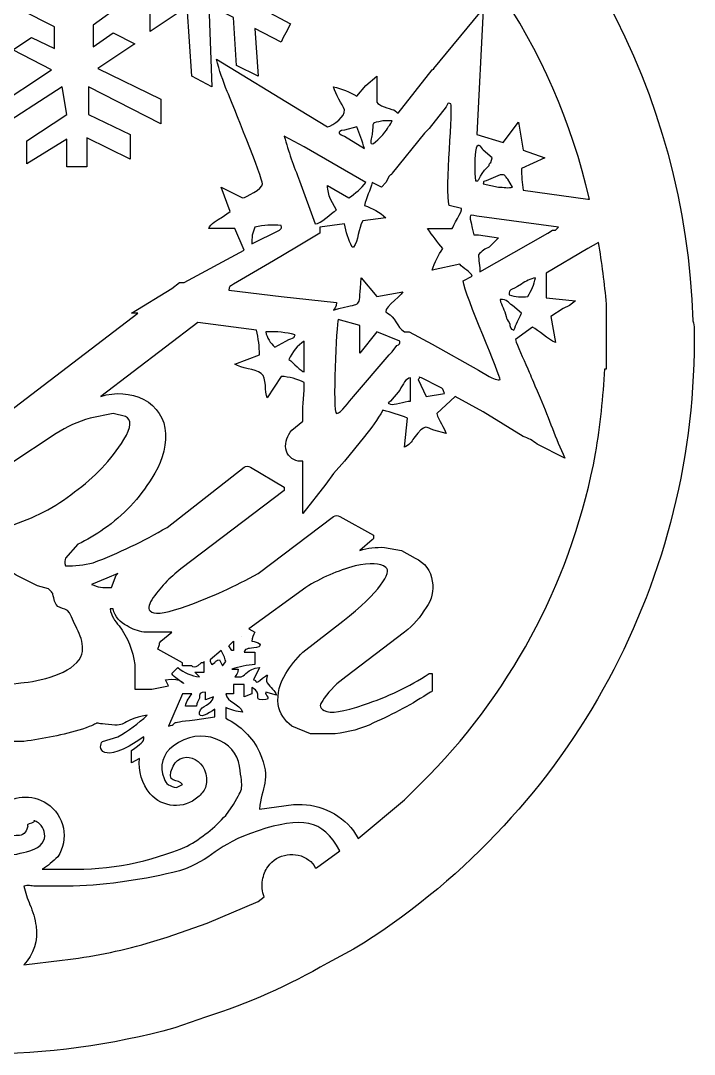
# Model space of a CAD drawing. Extents: x -6 to 93, y 0 to 126.
# Drawn here: x 49 to 92.7, y 0.1 to 67.2 of the extents above; entities that cross this region are included whole.
import ezdxf

# ---------------------------------------------------------------- set-up
doc = ezdxf.new("R2010")
doc.units = 0
doc.header["$MEASUREMENT"] = 0
doc.layers.add('LAYER_1', color=7, linetype='CONTINUOUS')

msp = doc.modelspace()

# ---------------------------------------------------------------- linework, layer by layer
at = {"layer": 'LAYER_1', "color": 178}
for points in [[(62.5, 26.6), (62.8, 26.9), (62.8, 26.3), (62.7, 26.3), (62.5, 26.6)], [(63.3, 27.2), (63.3, 27.2)]]:
    msp.add_lwpolyline(points, dxfattribs=at)
for points, knots in [([(92.6, 47.7), (92.188, 62.507), (84.717, 76.223), (72.5, 84.6), (72.5, 84.6), (73.3, 84.9), (73.3, 84.9), (73.3, 84.9), (73.3, 84.9), (73.3, 84.9), (75.746, 85.95), (77.956, 87.48), (79.8, 89.4), (84.1, 94.6), (79, 100.2), (79.1, 105.6), (79.2, 111), (81.5, 115.1), (79.5, 119.7), (77.5, 124.3), (75.4, 124.1), (72, 124.3), (69.22, 124.367), (66.48, 123.638), (64.1, 122.2), (62.1, 120.8), (51.8, 110.5), (51.7, 110.5), (51.524, 111.117), (51.178, 111.672), (50.7, 112.1), (50.225, 112.415), (49.67, 112.589), (49.1, 112.6), (49.1, 112.6), (46.1, 112.6), (46.1, 112.6), (45.65, 112.596), (45.206, 112.493), (44.8, 112.3), (44.2, 111.9), (43.7, 111.3), (43.7, 111), (40.4, 115.4), (36.5, 120.1), (32.2, 123.4), (29.945, 125.019), (27.272, 125.956), (24.5, 126.1), (21.2, 126.1), (18.2, 125), (16.8, 122), (15.4, 119), (16.5, 112.5), (16.1, 108), (15.7, 103.5), (10.3, 97.3), (14.2, 91.9), (16.147, 89.235), (18.82, 87.187), (21.9, 86), (21.9, 86), (22.3, 86), (22.3, 86), (0.478, 72.778), (-6.494, 44.368), (6.729, 22.546), (7.317, 21.575), (7.941, 20.625), (8.6, 19.7), (8.6, 19.7), (9.8, 18), (9.8, 18), (13.737, 12.947), (18.673, 8.76), (24.3, 5.7), (24.3, 5.7), (26.6, 4.6), (26.6, 4.6), (32.774, 1.621), (39.545, 0.082), (46.4, 0.1), (50.657, 0.097), (54.896, 0.669), (59, 1.8), (59, 1.8), (61, 2.5), (61, 2.5), (63.753, 3.375), (66.402, 4.549), (68.9, 6), (68.9, 6), (70.6, 6.9), (70.6, 6.9), (84.31, 15.351), (92.671, 30.295), (92.7, 46.4), (92.7, 46.4), (92.7, 47.2), (92.7, 47.2), (92.706, 47.372), (92.672, 47.543), (92.6, 47.7)], [0, 0, 0, 0, 1, 1, 1, 2, 2, 2, 3, 3, 3, 4, 4, 4, 5, 5, 5, 6, 6, 6, 7, 7, 7, 8, 8, 8, 9, 9, 9, 10, 10, 10, 11, 11, 11, 12, 12, 12, 13, 13, 13, 14, 14, 14, 15, 15, 15, 16, 16, 16, 17, 17, 17, 18, 18, 18, 19, 19, 19, 20, 20, 20, 21, 21, 21, 22, 22, 22, 23, 23, 23, 24, 24, 24, 25, 25, 25, 26, 26, 26, 27, 27, 27, 28, 28, 28, 29, 29, 29, 30, 30, 30, 31, 31, 31, 32, 32, 32, 33, 33, 33, 34, 34, 34, 34]), ([(52, 61.1), (52, 61.1), (49.4, 59.4), (49.4, 59.4), (49.4, 59.4), (49.4, 57.9), (49.4, 57.9), (49.4, 57.9), (52, 59.5), (52, 59.5), (52, 59.5), (52, 57.7), (52, 57.7), (52, 57.7), (53.3, 57.7), (53.3, 57.7), (53.3, 57.7), (53.3, 59.6), (53.3, 59.6), (53.3, 59.6), (56.1, 58.2), (56.1, 58.2), (56.1, 58.2), (56.1, 59.8), (56.1, 59.8), (56.1, 59.8), (53.4, 61.1), (53.4, 61.1), (53.4, 61.1), (53.4, 62.9), (53.4, 62.9), (53.4, 62.9), (58.1, 60.5), (58.1, 60.5), (58.1, 60.5), (58.1, 62.1), (58.1, 62.1), (58.1, 62.1), (54, 64.1), (54, 64.1), (54, 64.1), (56.4, 65.7), (56.4, 65.7), (56.4, 65.7), (55, 66.4), (55, 66.4), (55, 66.4), (53.7, 65.5), (53.7, 65.5), (53.7, 65.5), (53.7, 66.9), (53.7, 66.9), (53.7, 66.9), (55.5, 68.2), (55.5, 68.2), (55.5, 68.2), (57.5, 69.6), (57.5, 69.6), (57.5, 69.6), (58.7, 68.9), (58.7, 68.9), (58.7, 68.9), (57.4, 68.1), (57.4, 68.1), (57.4, 68.1), (57.4, 66.5), (57.4, 66.5), (57.4, 66.5), (59.8, 68.1), (59.8, 68.1), (59.8, 68.1), (60.1, 63.6), (60.1, 63.6), (60.1, 63.6), (61.4, 62.9), (61.4, 62.9), (61.4, 62.9), (61.2, 68.2), (61.2, 68.2), (61.2, 68.2), (62.8, 67.4), (62.8, 67.4), (62.8, 67.4), (63, 64.3), (63, 64.3), (63, 64.3), (64.4, 63.6), (64.4, 63.6), (64.4, 63.6), (64.2, 66.7), (64.2, 66.7), (64.2, 66.7), (65.9, 65.8), (65.9, 65.8), (65.976, 66.011), (66.076, 66.213), (66.2, 66.4), (66.2, 66.4), (66.5, 67), (66.5, 67), (66.5, 67), (64.8, 67.9), (64.8, 67.9), (64.8, 67.9), (67.4, 69.6), (67.4, 69.6), (67.4, 69.6), (66, 70.2), (66, 70.2), (66, 70.2), (63.4, 68.6), (63.4, 68.6), (63.4, 68.6), (61.8, 69.4), (61.8, 69.4), (61.8, 69.4), (66.3, 72.3), (66.3, 72.3), (66.3, 72.3), (64.9, 73), (64.9, 73), (64.9, 73), (61.1, 70.5), (61.1, 70.5), (61.1, 70.5), (60.9, 73.4), (60.9, 73.4), (60.9, 73.4), (59.6, 72.5), (59.6, 72.5), (59.6, 72.5), (59.7, 71.6), (59.7, 70.9), (59.7, 70.9), (58.5, 71.5), (58.5, 71.5), (58.5, 72.4), (58.4, 73.2), (58.4, 74), (58.4, 74.8), (58.3, 75.6), (58.2, 76.4), (58.2, 76.4), (59.4, 77.2), (59.4, 77.2), (59.4, 76.5), (59.5, 75.6), (59.5, 75.6), (59.5, 75.6), (60.8, 74.9), (60.8, 74.9), (60.8, 74.9), (60.8, 77.8), (60.8, 77.8), (60.8, 77.8), (64.9, 75.7), (64.9, 75.7), (64.9, 75.7), (66.1, 76.5), (66.1, 76.5), (66.1, 76.5), (61.4, 78.9), (61.4, 78.9), (61.4, 78.9), (62.9, 79.9), (62.9, 79.9), (62.9, 79.9), (65.6, 78.5), (65.6, 78.5), (65.6, 78.5), (66.9, 79.4), (66.9, 79.4), (66.9, 79.4), (64.2, 80.8), (64.2, 80.8), (64.2, 80.8), (65.7, 81.8), (65.7, 81.8), (65.7, 81.8), (65.5, 82.2), (65.5, 82.2), (65.5, 82.2), (65.8, 82.2), (65.8, 82.2), (65.8, 82.2), (67.3, 81.3), (67.3, 81.3), (67.3, 81.3), (68.8, 80.4), (68.8, 80.4), (68.8, 80.4), (69.2, 80.1), (69.2, 80.1), (77.656, 74.331), (83.621, 65.58), (85.9, 55.6), (85.9, 55.6), (85.8, 55.6), (85.8, 55.6), (85.8, 55.6), (81.6, 56.2), (81.6, 56.2), (81.521, 56.662), (81.487, 57.131), (81.5, 57.6), (81.5, 57.6), (83, 58.3), (83, 58.3), (83, 58.3), (81.6, 58.8), (81.6, 58.8), (81.6, 58.8), (81.3, 60.6), (81.3, 60.6), (81.3, 60.6), (80.3, 59.3), (80.3, 59.3), (80.3, 59.3), (78.6, 59.8), (78.6, 59.8), (78.6, 59.8), (79, 67.9), (79, 67.9), (79, 67.9), (78.8, 67.7), (78.8, 67.7), (78.8, 67.7), (75.8, 64.1), (75.8, 64.1), (75.8, 64), (75.8, 64.1), (75.7, 64), (75.7, 64), (75.7, 64), (75.7, 64), (75.7, 64), (73.5, 61.2), (73.5, 61.2), (73.5, 61.2), (73.2, 61.4), (73.2, 61.4), (72.9, 61.5), (72.2, 61.7), (72.1, 61.9), (72.1, 61.9), (72.1, 63.6), (72.1, 63.6), (72.1, 63.6), (71.4, 63), (71.4, 63), (71.4, 63), (70.8, 62.3), (70.8, 62.3), (70.334, 62.577), (69.828, 62.779), (69.3, 62.9), (69.4, 62.4), (69.9, 61.8), (70, 61.4), (70.1, 61), (69.3, 60.4), (68.9, 60.3), (68.9, 60.3), (67.1, 61.4), (67.1, 61.4), (67.1, 61.4), (61.7, 64.7), (61.7, 64.7), (61.888, 63.986), (62.122, 63.284), (62.4, 62.6), (62.7, 61.9), (64.7, 56.9), (64.7, 56.6), (64.7, 56.3), (63.6, 55.7), (63.4, 55.7), (63.4, 55.7), (62, 56.4), (62, 56.4), (62, 56.4), (62.6, 54.8), (62.6, 54.8), (62.6, 54.8), (62, 54.4), (62, 54.4), (61.8, 54.3), (61.3, 54), (61.2, 53.7), (61.2, 53.7), (62.9, 53.7), (62.9, 53.7), (62.9, 53.7), (63.5, 52.3), (63.5, 52.3), (63.5, 52.3), (59.6, 50.2), (59.6, 50.2), (59.6, 50.2), (59.3, 50.2), (59.3, 50.2), (59.3, 50.2), (58.8, 49.8), (58.8, 49.8), (58.8, 49.8), (56.2, 48.2), (56.2, 48.2), (56.2, 48.2), (56.6, 48.2), (56.6, 48.2), (56.6, 48.2), (47.4, 41.2), (47.4, 41.2), (47.4, 41.2), (46.9, 40.9), (46.9, 40.9), (44.5, 39.5), (42.9, 39.1), (42, 39.9), (43.814, 40.786), (45.365, 42.131), (46.5, 43.8), (47.128, 44.742), (47.411, 45.873), (47.3, 47), (47.188, 48.065), (46.549, 49.004), (45.6, 49.5), (44.463, 50.093), (43.154, 50.27), (41.9, 50), (40.384, 49.777), (38.944, 49.194), (37.7, 48.3), (37.7, 48.3), (36, 47), (36, 47), (34.54, 46.095), (33, 45.325), (31.4, 44.7), (29.533, 43.967), (28.333, 43.767), (27.8, 44.1), (27.583, 44.262), (27.501, 44.548), (27.6, 44.8), (27.776, 45.283), (28.048, 45.725), (28.4, 46.1), (28.4, 46.1), (29.6, 47.5), (29.6, 47.5), (29.6, 47.5), (31.1, 49.2), (31.1, 49.2), (31.516, 49.662), (31.885, 50.164), (32.2, 50.7), (32.944, 51.598), (33.1, 52.846), (32.6, 53.9), (34.423, 53.212), (36.415, 53.107), (38.3, 53.6), (40.151, 54.009), (41.726, 55.217), (42.6, 56.9), (43.591, 58.403), (43.984, 60.222), (43.7, 62), (43.7, 62), (44.9, 62.7), (44.9, 62.7), (44.9, 62.7), (44.6, 67.3), (44.6, 67.3), (44.6, 67.3), (47.2, 66), (47.2, 66), (47.2, 66), (47.2, 67.5), (47.2, 67.5), (47.2, 67.5), (45.7, 68.2), (45.7, 68.2), (45.7, 68.2), (46.8, 69), (46.8, 69), (46.8, 69), (49, 67.9), (49, 67.9), (49, 67.9), (51.2, 66.8), (51.2, 66.8), (51.2, 66.8), (51.2, 65.4), (51.2, 65.4), (51.2, 65.4), (49.7, 66.1), (49.7, 66.1), (49.7, 66.1), (48.5, 65.3), (48.5, 65.3), (48.5, 65.3), (51, 64), (51, 64), (51, 64), (47.2, 61.5), (47.2, 61.5), (47.2, 61.5), (47.2, 60), (47.2, 60), (47.2, 60), (51.7, 62.9), (51.7, 62.9), (51.7, 62.9), (52, 61.1), (52, 61.1)], [0, 0, 0, 0, 1, 1, 1, 2, 2, 2, 3, 3, 3, 4, 4, 4, 5, 5, 5, 6, 6, 6, 7, 7, 7, 8, 8, 8, 9, 9, 9, 10, 10, 10, 11, 11, 11, 12, 12, 12, 13, 13, 13, 14, 14, 14, 15, 15, 15, 16, 16, 16, 17, 17, 17, 18, 18, 18, 19, 19, 19, 20, 20, 20, 21, 21, 21, 22, 22, 22, 23, 23, 23, 24, 24, 24, 25, 25, 25, 26, 26, 26, 27, 27, 27, 28, 28, 28, 29, 29, 29, 30, 30, 30, 31, 31, 31, 32, 32, 32, 33, 33, 33, 34, 34, 34, 35, 35, 35, 36, 36, 36, 37, 37, 37, 38, 38, 38, 39, 39, 39, 40, 40, 40, 41, 41, 41, 42, 42, 42, 43, 43, 43, 44, 44, 44, 45, 45, 45, 46, 46, 46, 47, 47, 47, 48, 48, 48, 49, 49, 49, 50, 50, 50, 51, 51, 51, 52, 52, 52, 53, 53, 53, 54, 54, 54, 55, 55, 55, 56, 56, 56, 57, 57, 57, 58, 58, 58, 59, 59, 59, 60, 60, 60, 61, 61, 61, 62, 62, 62, 63, 63, 63, 64, 64, 64, 65, 65, 65, 66, 66, 66, 67, 67, 67, 68, 68, 68, 69, 69, 69, 70, 70, 70, 71, 71, 71, 72, 72, 72, 73, 73, 73, 74, 74, 74, 75, 75, 75, 76, 76, 76, 77, 77, 77, 78, 78, 78, 79, 79, 79, 80, 80, 80, 81, 81, 81, 82, 82, 82, 83, 83, 83, 84, 84, 84, 85, 85, 85, 86, 86, 86, 87, 87, 87, 88, 88, 88, 89, 89, 89, 90, 90, 90, 91, 91, 91, 92, 92, 92, 93, 93, 93, 94, 94, 94, 95, 95, 95, 96, 96, 96, 97, 97, 97, 98, 98, 98, 99, 99, 99, 100, 100, 100, 101, 101, 101, 102, 102, 102, 103, 103, 103, 104, 104, 104, 105, 105, 105, 106, 106, 106, 107, 107, 107, 108, 108, 108, 109, 109, 109, 110, 110, 110, 111, 111, 111, 112, 112, 112, 113, 113, 113, 114, 114, 114, 115, 115, 115, 116, 116, 116, 117, 117, 117, 118, 118, 118, 119, 119, 119, 120, 120, 120, 121, 121, 121, 122, 122, 122, 123, 123, 123, 124, 124, 124, 125, 125, 125, 126, 126, 126, 127, 127, 127, 128, 128, 128, 129, 129, 129, 130, 130, 130, 131, 131, 131, 132, 132, 132, 133, 133, 133, 134, 134, 134, 135, 135, 135, 136, 136, 136, 137, 137, 137, 138, 138, 138, 139, 139, 139, 139]), ([(75.7, 46.2), (75.7, 46.2), (74.2, 47), (74.2, 47), (74.2, 47), (73.9, 47), (73.9, 47), (73.4, 47.3), (73.3, 48), (72.8, 48.2), (72.3, 48.4), (73.6, 49.2), (73.8, 49.6), (73.8, 49.6), (72.1, 49.3), (72.1, 49.3), (72.1, 49.3), (71.1, 50.5), (71.1, 50.5), (70.9, 48.5), (71.2, 48.9), (70, 48.6), (68.8, 48.3), (69.5, 48.3), (69.5, 48.9), (69.5, 48.9), (67.7, 49.1), (67.7, 49.1), (67.7, 49.1), (65.9, 49.3), (65.9, 49.3), (65.9, 49.3), (62.5, 49.7), (62.5, 49.7), (62.5, 50), (62.6, 49.9), (62.8, 50.1), (62.8, 50.1), (65.4, 51.6), (65.4, 51.6), (65.4, 51.6), (66.9, 52.5), (66.9, 52.5), (66.9, 52.5), (68.4, 53.4), (68.4, 53.4), (68.4, 53.4), (68.4, 53.8), (68.4, 53.8), (68.4, 53.8), (70, 54), (70, 54), (70.106, 53.482), (70.274, 52.978), (70.5, 52.5), (70.5, 52.5), (70.6, 52.5), (70.6, 52.5), (70.9, 52.9), (70.9, 53.7), (71.2, 54.2), (71.2, 54.2), (72.7, 54.4), (72.7, 54.4), (72.294, 54.761), (71.817, 55.034), (71.3, 55.2), (71.4, 55.7), (71.7, 56.2), (71.8, 56.7), (71.8, 56.7), (72.4, 56.4), (72.4, 56.4), (72.4, 56.4), (72.7, 56.7), (72.7, 56.7), (72.7, 56.7), (72.9, 57.1), (72.9, 57.1), (73.1, 57.3), (73, 57.1), (73.1, 57.3), (73.1, 57.3), (75.2, 59.9), (75.2, 59.9), (75.2, 59.9), (75.5, 60.2), (75.5, 60.2), (75.5, 60.2), (76.6, 61.6), (76.6, 61.6), (76.7, 61.8), (76.7, 61.9), (76.9, 61.8), (77.1, 61.7), (76.5, 56.2), (76.8, 55.2), (76.8, 55.2), (77.6, 55), (77.6, 55), (77.6, 55), (77.6, 55), (77.6, 55), (77.7, 54.9), (77, 53.8), (77, 53.7), (77, 53.7), (75.4, 53.7), (75.4, 53.7), (75.709, 53.248), (76.043, 52.814), (76.4, 52.4), (76.088, 51.977), (75.852, 51.503), (75.7, 51), (75.7, 51), (77.5, 51.4), (77.5, 51.4), (77.7, 51.1), (78.2, 50.9), (78.3, 50.6), (78.3, 50.6), (77.7, 50.3), (77.7, 50.3), (77.8, 49.4), (80.2, 44), (80.1, 43.9), (80, 43.8), (79.6, 44), (79.4, 44.1), (79.4, 44.1), (78.7, 44.5), (78.7, 44.5), (78.7, 44.5), (75.7, 46.2), (75.7, 46.2)], [0, 0, 0, 0, 1, 1, 1, 2, 2, 2, 3, 3, 3, 4, 4, 4, 5, 5, 5, 6, 6, 6, 7, 7, 7, 8, 8, 8, 9, 9, 9, 10, 10, 10, 11, 11, 11, 12, 12, 12, 13, 13, 13, 14, 14, 14, 15, 15, 15, 16, 16, 16, 17, 17, 17, 18, 18, 18, 19, 19, 19, 20, 20, 20, 21, 21, 21, 22, 22, 22, 23, 23, 23, 24, 24, 24, 25, 25, 25, 26, 26, 26, 27, 27, 27, 28, 28, 28, 29, 29, 29, 30, 30, 30, 31, 31, 31, 32, 32, 32, 33, 33, 33, 34, 34, 34, 35, 35, 35, 36, 36, 36, 37, 37, 37, 38, 38, 38, 39, 39, 39, 40, 40, 40, 41, 41, 41, 42, 42, 42, 43, 43, 43, 44, 44, 44, 45, 45, 45, 45]), ([(71.8, 59.8), (71.9, 60.7), (71.7, 60.5), (72.5, 60.7), (72.5, 60.7), (73.1, 60.7), (73.1, 60.7), (73, 60.4), (72.9, 60.4), (72.8, 60.2), (72.7, 60), (72, 59.2), (71.8, 59.2), (71.6, 59.2), (71.8, 59.6), (71.8, 59.8)], [0, 0, 0, 0, 1, 1, 1, 2, 2, 2, 3, 3, 3, 4, 4, 4, 5, 5, 5, 5]), ([(70, 60.1), (70, 60.1), (70.8, 60.3), (70.8, 60.3), (70.995, 59.844), (71.162, 59.376), (71.3, 58.9), (71.3, 58.9), (70, 59.7), (70, 59.7), (69.7, 59.8), (69.4, 60), (70, 60.1)], [0, 0, 0, 0, 1, 1, 1, 2, 2, 2, 3, 3, 3, 4, 4, 4, 4]), ([(71.4, 56.7), (71.085, 56.314), (70.714, 55.977), (70.3, 55.7), (70.3, 55.7), (68.9, 56.5), (68.9, 56.5), (68.918, 56.191), (68.986, 55.887), (69.1, 55.6), (69.1, 55.6), (69.5, 54.9), (69.5, 54.9), (69.1, 54.7), (68.5, 54), (68.1, 54), (68.1, 54), (67.1, 56.8), (67.1, 56.8), (66.708, 57.745), (66.374, 58.714), (66.1, 59.7), (66.1, 59.7), (67.4, 59), (67.4, 59), (67.4, 59), (71.4, 56.7), (71.4, 56.7)], [0, 0, 0, 0, 1, 1, 1, 2, 2, 2, 3, 3, 3, 4, 4, 4, 5, 5, 5, 6, 6, 6, 7, 7, 7, 8, 8, 8, 9, 9, 9, 9]), ([(79.5, 58), (79.4, 57.9), (79.4, 57.9), (79.4, 57.8), (79.4, 57.8), (79.1, 57.5), (79.1, 57.5), (78.6, 56.8), (78.8, 56.8), (78.5, 56.8), (78.45, 57.432), (78.45, 58.068), (78.5, 58.7), (78.6, 59.4), (78.9, 59), (79, 58.8), (79, 58.8), (79.6, 58.3), (79.6, 58.3), (79.6, 58.3), (79.5, 58), (79.5, 58)], [0, 0, 0, 0, 1, 1, 1, 2, 2, 2, 3, 3, 3, 4, 4, 4, 5, 5, 5, 6, 6, 6, 7, 7, 7, 7]), ([(79.2, 56.8), (79.2, 56.8), (80.1, 57.2), (80.1, 57.2), (80.5, 57.2), (80.4, 57.1), (80.6, 56.9), (80.6, 56.9), (80.9, 56.4), (80.9, 56.4), (80.7, 56.3), (80.3, 56.4), (80, 56.4), (80, 56.4), (79, 56.6), (79, 56.6), (79.1, 56.8), (78.9, 56.7), (79.2, 56.8)], [0, 0, 0, 0, 1, 1, 1, 2, 2, 2, 3, 3, 3, 4, 4, 4, 5, 5, 5, 6, 6, 6, 6]), ([(78.8, 50.9), (78.8, 51.2), (78.7, 51.7), (78.7, 52), (78.889, 52.221), (79.13, 52.392), (79.4, 52.5), (79.4, 52.5), (80, 53.1), (80, 53.1), (80, 53.1), (78.7, 53.3), (78.7, 53.3), (78.7, 53.3), (78.4, 53.3), (78.4, 53.3), (78.1, 54.6), (78, 54.7), (78.6, 54.5), (78.6, 54.5), (83.9, 53.8), (83.9, 53.8), (83.9, 53.8), (83.7, 53.6), (83.7, 53.6), (83.7, 53.6), (83.5, 53.6), (83.5, 53.6), (83.5, 53.6), (83.2, 53.4), (83.2, 53.4), (83.2, 53.4), (78.8, 50.9), (78.8, 50.9)], [0, 0, 0, 0, 1, 1, 1, 2, 2, 2, 3, 3, 3, 4, 4, 4, 5, 5, 5, 6, 6, 6, 7, 7, 7, 8, 8, 8, 9, 9, 9, 10, 10, 10, 11, 11, 11, 11]), ([(64.2, 53.8), (64.757, 53.93), (65.332, 53.964), (65.9, 53.9), (65.9, 53.7), (66, 53.8), (65.8, 53.6), (65.8, 53.6), (64, 52.7), (64, 52.7), (63.971, 53.078), (64.04, 53.457), (64.2, 53.8)], [0, 0, 0, 0, 1, 1, 1, 2, 2, 2, 3, 3, 3, 4, 4, 4, 4]), ([(86.9, 44.6), (86.9, 44.6), (86.9, 44.6), (86.9, 44.6), (86.804, 42.757), (86.604, 40.92), (86.3, 39.1), (84.847, 31.218), (81.089, 23.945), (75.5, 18.2), (75.5, 18.2), (73.9, 16.6), (73.9, 16.6), (73.9, 16.6), (70.9, 14.1), (70.9, 14.1), (70.9, 14.1), (70.6, 14.6), (70.6, 14.6), (69.667, 15.784), (68.203, 16.422), (66.7, 16.3), (66.7, 16.3), (64.5, 16), (64.5, 16), (64.6, 17.4), (65.3, 17.9), (64.5, 19.7), (64.038, 20.662), (63.262, 21.438), (62.3, 21.9), (62.3, 21.9), (62.3, 22.6), (62.3, 22.6), (62.648, 22.441), (63.019, 22.339), (63.4, 22.3), (63.2, 22.9), (62.4, 22.9), (62.3, 23.5), (62.3, 23.5), (62.8, 23.5), (62.8, 23.5), (62.8, 23.5), (62.8, 24.1), (62.8, 24.1), (62.8, 24.1), (63.5, 24.1), (63.5, 24.1), (63.5, 24.1), (63.5, 23.3), (63.5, 23.3), (63.5, 23.3), (64, 23.5), (64, 23.5), (64, 23.5), (64, 23.5), (64, 23.5), (64, 23.5), (64, 23.9), (64, 23.9), (64.8, 23.5), (64, 23.1), (64.7, 23.1), (65.4, 23.1), (64.8, 23.4), (64.9, 23.6), (64.9, 23.6), (65.6, 23.4), (65.6, 23.4), (65.5, 23.7), (65.2, 23.9), (65, 24.2), (64.8, 24.5), (65.3, 25), (64.7, 24.5), (64.1, 24), (64.4, 24.4), (64.1, 24.4), (64.1, 24.4), (64.5, 25.2), (64.5, 25.2), (63.6, 25.1), (63.7, 24.7), (63.3, 24.6), (63.3, 24.6), (62.9, 24.6), (62.9, 24.6), (63.1, 24.9), (63.1, 24.8), (63.1, 25.1), (63.1, 25.1), (62.7, 25.1), (62.7, 25.1), (63.189, 25.248), (63.692, 25.348), (64.2, 25.4), (64.2, 25.4), (64.2, 26.2), (64.2, 26.2), (64.2, 26.2), (63.5, 26.2), (63.5, 26.2), (63.6, 26.5), (63.8, 26.4), (64.3, 26.5), (64.8, 26.6), (64.4, 26.9), (64, 26.9), (64.006, 27.115), (64.076, 27.324), (64.2, 27.5), (64.2, 27.5), (63.8, 27.7), (63.8, 27.7), (63.8, 27.7), (67.5, 30.4), (67.5, 30.4), (68.493, 31.02), (69.571, 31.492), (70.7, 31.8), (71.7, 32), (72.3, 32), (72.7, 31.7), (73.1, 31.4), (72.3, 30.1), (69.9, 28.2), (69.9, 28.2), (67.3, 26.2), (67.3, 26.2), (66.88, 25.778), (66.511, 25.308), (66.2, 24.8), (65.81, 24.21), (65.634, 23.504), (65.7, 22.8), (65.805, 22.233), (66.128, 21.731), (66.6, 21.4), (66.6, 21.4), (67.8, 20.9), (67.8, 20.9), (67.8, 20.9), (69.4, 20.9), (69.4, 20.9), (70.268, 20.982), (71.115, 21.219), (71.9, 21.6), (73.182, 22.173), (74.419, 22.842), (75.6, 23.6), (75.7, 23.6), (75.7, 23.7), (75.7, 23.8), (75.7, 23.8), (75.7, 24.8), (75.7, 24.8), (75.7, 24.8), (75.5, 24.8), (75.5, 24.8), (74.194, 23.951), (72.782, 23.279), (71.3, 22.8), (69.9, 22.3), (69.1, 22.2), (68.7, 22.4), (68.3, 22.6), (68.4, 22.8), (68.7, 23.2), (69.083, 23.743), (69.557, 24.217), (70.1, 24.6), (70.1, 24.6), (73.9, 27.5), (73.9, 27.5), (74.472, 27.931), (74.948, 28.476), (75.3, 29.1), (75.674, 29.582), (75.82, 30.202), (75.7, 30.8), (75.62, 31.458), (75.203, 32.026), (74.6, 32.3), (74.6, 32.3), (73.7, 32.8), (73.7, 32.8), (73.7, 32.8), (72.6, 33), (72.6, 33), (72.059, 33.026), (71.518, 32.958), (71, 32.8), (71, 32.8), (71.8, 33.5), (71.8, 33.5), (71.855, 33.5), (71.9, 33.545), (71.9, 33.6), (71.9, 33.6), (71.9, 33.8), (71.9, 33.8), (71.9, 33.8), (69.7, 35), (69.7, 35), (69.586, 35.102), (69.414, 35.102), (69.3, 35), (69.3, 35), (64.4, 31.3), (64.4, 31.3), (64.4, 31.3), (64.4, 31.3), (64.4, 31.3), (62.922, 30.484), (61.384, 29.782), (59.8, 29.2), (58.6, 28.8), (57.8, 28.6), (57.5, 28.8), (57.2, 29), (57.3, 29.2), (57.5, 29.6), (58.016, 30.369), (58.658, 31.045), (59.4, 31.6), (59.4, 31.6), (66.1, 36.7), (66.1, 36.7), (66.1, 36.7), (66.1, 36.9), (66.1, 36.9), (66.1, 36.9), (66.1, 36.9), (66.1, 36.9), (66.1, 36.9), (63.9, 38.2), (63.9, 38.2), (63.786, 38.302), (63.614, 38.302), (63.5, 38.2), (63.5, 38.2), (58.5, 34.3), (58.5, 34.3), (56.966, 33.403), (55.36, 32.634), (53.7, 32), (53.113, 31.846), (52.507, 31.778), (51.9, 31.8), (51.8, 32), (51.9, 32.2), (51.9, 32.3), (51.9, 32.3), (52.7, 33.2), (52.7, 33.2), (53.3, 33.473), (53.87, 33.809), (54.4, 34.2), (55.659, 35.064), (56.716, 36.19), (57.5, 37.5), (58.099, 38.347), (58.415, 39.362), (58.4, 40.4), (58.361, 41.331), (57.827, 42.171), (57, 42.6), (56.129, 43.032), (55.123, 43.104), (54.2, 42.8), (54.2, 42.8), (60.5, 47.6), (60.5, 47.6), (60.5, 47.6), (64.3, 47.1), (64.3, 47.1), (64.422, 46.575), (64.489, 46.039), (64.5, 45.5), (64.5, 45.5), (62.9, 44.9), (62.9, 44.9), (63.3, 44.6), (64.2, 44.6), (64.6, 44.3), (65, 44), (64.8, 43.1), (65, 42.7), (65, 42.7), (65.9, 44.1), (65.9, 44.1), (66.423, 44.074), (66.934, 43.938), (67.4, 43.7), (67.4, 43.1), (67.3, 42.2), (67.3, 41.6), (67.3, 41.6), (67.3, 41.2), (67.3, 41.2), (67.3, 41.2), (66.6, 40.6), (66.6, 40.6), (66.296, 40.279), (66.15, 39.839), (66.2, 39.4), (66.276, 38.994), (66.594, 38.676), (67, 38.6), (67, 38.6), (67.3, 38.6), (67.3, 38.6), (67.3, 38.6), (67.3, 35.2), (67.3, 35.2), (67.3, 35.2), (67.3, 35.2), (67.3, 35.2), (67.3, 35.2), (68.8, 37.1), (68.8, 37.1), (68.8, 37.1), (68.8, 37.1), (68.8, 37.1), (68.8, 37.1), (69.3, 37.8), (69.3, 37.8), (69.3, 37.8), (70, 38.6), (70, 38.6), (70, 38.6), (71.3, 40.2), (71.3, 40.2), (71.743, 40.735), (72.144, 41.304), (72.5, 41.9), (73.043, 41.765), (73.577, 41.598), (74.1, 41.4), (74.1, 41.4), (73.9, 39.5), (73.9, 39.5), (74.166, 39.62), (74.38, 39.834), (74.5, 40.1), (75.3, 41.1), (75.3, 40.8), (75.8, 40.6), (75.8, 40.6), (76.6, 40.4), (76.6, 40.4), (76.5, 40.8), (76.1, 41.2), (76, 41.7), (76, 41.7), (77.2, 42.8), (77.2, 42.8), (77.2, 42.8), (79, 41.8), (79, 41.8), (79, 41.8), (81.6, 40.2), (81.6, 40.2), (81.93, 40.095), (82.236, 39.925), (82.5, 39.7), (82.5, 39.7), (84.3, 38.8), (84.3, 38.8), (83.7, 40.1), (83.3, 41.3), (82.7, 42.7), (82.1, 44.1), (82.2, 43.9), (81.9, 44.6), (81.6, 45.3), (81.2, 46.1), (81.1, 46.5), (81.1, 46.5), (82.2, 47.3), (82.2, 47.3), (82.6, 47.1), (83.2, 46.5), (83.7, 46.3), (83.7, 46.3), (83.4, 48), (83.4, 48), (83.4, 48), (84.2, 48.5), (84.2, 48.5), (84.2, 48.5), (84.6, 48.7), (84.6, 48.7), (84.6, 48.7), (85, 49), (85, 49), (85, 49), (83.1, 49.2), (83.1, 49.2), (83.1, 49.2), (83.1, 50.8), (83.1, 50.8), (83.1, 50.8), (85.8, 52.4), (85.8, 52.4), (85.8, 52.4), (86.5, 52.8), (86.5, 52.8), (86.7, 51.5), (86.9, 50.1), (87, 48.8), (87, 48.8), (87, 44.6), (87, 44.6), (87, 44.6), (86.9, 44.6), (86.9, 44.6)], [0, 0, 0, 0, 1, 1, 1, 2, 2, 2, 3, 3, 3, 4, 4, 4, 5, 5, 5, 6, 6, 6, 7, 7, 7, 8, 8, 8, 9, 9, 9, 10, 10, 10, 11, 11, 11, 12, 12, 12, 13, 13, 13, 14, 14, 14, 15, 15, 15, 16, 16, 16, 17, 17, 17, 18, 18, 18, 19, 19, 19, 20, 20, 20, 21, 21, 21, 22, 22, 22, 23, 23, 23, 24, 24, 24, 25, 25, 25, 26, 26, 26, 27, 27, 27, 28, 28, 28, 29, 29, 29, 30, 30, 30, 31, 31, 31, 32, 32, 32, 33, 33, 33, 34, 34, 34, 35, 35, 35, 36, 36, 36, 37, 37, 37, 38, 38, 38, 39, 39, 39, 40, 40, 40, 41, 41, 41, 42, 42, 42, 43, 43, 43, 44, 44, 44, 45, 45, 45, 46, 46, 46, 47, 47, 47, 48, 48, 48, 49, 49, 49, 50, 50, 50, 51, 51, 51, 52, 52, 52, 53, 53, 53, 54, 54, 54, 55, 55, 55, 56, 56, 56, 57, 57, 57, 58, 58, 58, 59, 59, 59, 60, 60, 60, 61, 61, 61, 62, 62, 62, 63, 63, 63, 64, 64, 64, 65, 65, 65, 66, 66, 66, 67, 67, 67, 68, 68, 68, 69, 69, 69, 70, 70, 70, 71, 71, 71, 72, 72, 72, 73, 73, 73, 74, 74, 74, 75, 75, 75, 76, 76, 76, 77, 77, 77, 78, 78, 78, 79, 79, 79, 80, 80, 80, 81, 81, 81, 82, 82, 82, 83, 83, 83, 84, 84, 84, 85, 85, 85, 86, 86, 86, 87, 87, 87, 88, 88, 88, 89, 89, 89, 90, 90, 90, 91, 91, 91, 92, 92, 92, 93, 93, 93, 94, 94, 94, 95, 95, 95, 96, 96, 96, 97, 97, 97, 98, 98, 98, 99, 99, 99, 100, 100, 100, 101, 101, 101, 102, 102, 102, 103, 103, 103, 104, 104, 104, 105, 105, 105, 106, 106, 106, 107, 107, 107, 108, 108, 108, 109, 109, 109, 110, 110, 110, 111, 111, 111, 112, 112, 112, 113, 113, 113, 114, 114, 114, 115, 115, 115, 116, 116, 116, 117, 117, 117, 118, 118, 118, 119, 119, 119, 120, 120, 120, 121, 121, 121, 122, 122, 122, 123, 123, 123, 124, 124, 124, 125, 125, 125, 126, 126, 126, 127, 127, 127, 128, 128, 128, 129, 129, 129, 130, 130, 130, 131, 131, 131, 132, 132, 132, 133, 133, 133, 134, 134, 134, 135, 135, 135, 136, 136, 136, 137, 137, 137, 138, 138, 138, 139, 139, 139, 139]), ([(80.7, 49.4), (80.7, 49.8), (80.7, 49.6), (81.5, 50.1), (81.771, 50.292), (82.076, 50.428), (82.4, 50.5), (82.31, 50.072), (82.14, 49.665), (81.9, 49.3), (81.498, 49.231), (81.085, 49.265), (80.7, 49.4)], [0, 0, 0, 0, 1, 1, 1, 2, 2, 2, 3, 3, 3, 4, 4, 4, 4]), ([(80.1, 49.1), (80.6, 49.1), (80.6, 48.9), (80.9, 48.7), (80.9, 48.7), (81.5, 48.2), (81.5, 48.2), (81.315, 47.842), (81.148, 47.475), (81, 47.1), (80.7, 47.2), (80.8, 47.3), (80.7, 47.6), (80.597, 47.712), (80.527, 47.85), (80.5, 48), (80.4, 48.4), (80.2, 48.7), (80.1, 49.1)], [0, 0, 0, 0, 1, 1, 1, 2, 2, 2, 3, 3, 3, 4, 4, 4, 5, 5, 5, 6, 6, 6, 6]), ([(72.9, 45.5), (72.9, 45.5), (70.6, 42.8), (70.6, 42.8), (70.3, 42.5), (69.8, 41.7), (69.5, 41.7), (69.2, 41.7), (69.5, 47.6), (69.6, 47.8), (69.6, 47.8), (71, 47.4), (71, 47.4), (71, 47.4), (71, 45.6), (71, 45.6), (71, 45.6), (72.1, 47), (72.1, 47), (72.1, 47), (73.6, 46.4), (73.6, 46.4), (73.6, 46.2), (73.6, 46.2), (73.4, 46.1), (73.4, 46.1), (73.1, 45.7), (73.1, 45.7), (73.1, 45.7), (72.9, 45.5), (72.9, 45.5)], [0, 0, 0, 0, 1, 1, 1, 2, 2, 2, 3, 3, 3, 4, 4, 4, 5, 5, 5, 6, 6, 6, 7, 7, 7, 8, 8, 8, 9, 9, 9, 10, 10, 10, 10]), ([(66.2, 46.4), (66.2, 46.4), (65.5, 46), (65.5, 46), (65.188, 46.252), (64.976, 46.606), (64.9, 47), (64.9, 47), (65, 47), (65, 47), (65.607, 47.028), (66.214, 46.961), (66.8, 46.8), (66.7, 46.5), (66.8, 46.7), (66.2, 46.4)], [0, 0, 0, 0, 1, 1, 1, 2, 2, 2, 3, 3, 3, 4, 4, 4, 5, 5, 5, 5]), ([(67.4, 46.4), (67.4, 46.4), (67.4, 44.4), (67.4, 44.4), (67.2, 44.4), (66.7, 45), (66.4, 45.2), (66.617, 45.684), (66.963, 46.099), (67.4, 46.4)], [0, 0, 0, 0, 1, 1, 1, 2, 2, 2, 3, 3, 3, 3]), ([(73, 42.5), (73, 42.5), (73.6, 43.2), (73.6, 43.2), (73.8, 43.6), (74, 44), (74.3, 44), (74.3, 44), (74.3, 42.5), (74.3, 42.5), (73.9, 42.5), (73.2, 42.2), (73, 42.3), (72.8, 42.4), (72.8, 42.3), (73, 42.5)], [0, 0, 0, 0, 1, 1, 1, 2, 2, 2, 3, 3, 3, 4, 4, 4, 5, 5, 5, 5]), ([(75, 44), (75, 44), (76.2, 43.4), (76.2, 43.4), (76.4, 43.3), (76.4, 43.3), (76.5, 43), (76.5, 43), (75.3, 42.8), (75.3, 42.8), (75.3, 42.8), (74.8, 43.9), (74.8, 43.9), (74.8, 43.9), (74.8, 43.9), (74.8, 43.9), (75, 44.1), (74.7, 44.1), (75, 44)], [0, 0, 0, 0, 1, 1, 1, 2, 2, 2, 3, 3, 3, 4, 4, 4, 5, 5, 5, 6, 6, 6, 6]), ([(48.3, 34.4), (48.078, 34.824), (47.772, 35.199), (47.4, 35.5), (47.077, 35.717), (46.679, 35.789), (46.3, 35.7), (45.87, 35.584), (45.507, 35.294), (45.3, 34.9), (45.075, 34.618), (44.967, 34.26), (45, 33.9), (44.9, 33.7), (45, 33.7), (44.7, 33.5), (44.332, 33.241), (43.928, 33.039), (43.5, 32.9), (43.602, 33.157), (43.669, 33.426), (43.7, 33.7), (43.7, 33.7), (44, 34.4), (44, 34.4), (44, 34.4), (45.1, 34.6), (45.1, 34.6), (45.1, 34.6), (45.1, 35.3), (45.1, 35.3), (45.1, 35.3), (44.2, 35.1), (44.2, 35.1), (44.3, 35.2), (44.3, 35.4), (44.4, 35.6), (44.5, 35.8), (44.5, 35.5), (44.6, 35.6), (44.6, 35.6), (48.3, 38.4), (48.3, 38.4), (48.3, 38.4), (51.3, 40.4), (51.3, 40.4), (51.988, 40.825), (52.727, 41.161), (53.5, 41.4), (53.5, 41.4), (55, 41.7), (55, 41.7), (55, 41.7), (55.8, 41.5), (55.8, 41.5), (56.2, 41.3), (56.2, 40.8), (55.7, 40), (54.86, 38.673), (53.774, 37.519), (52.5, 36.6), (51.249, 35.612), (49.825, 34.865), (48.3, 34.4)], [0, 0, 0, 0, 1, 1, 1, 2, 2, 2, 3, 3, 3, 4, 4, 4, 5, 5, 5, 6, 6, 6, 7, 7, 7, 8, 8, 8, 9, 9, 9, 10, 10, 10, 11, 11, 11, 12, 12, 12, 13, 13, 13, 14, 14, 14, 15, 15, 15, 16, 16, 16, 17, 17, 17, 18, 18, 18, 19, 19, 19, 20, 20, 20, 21, 21, 21, 21]), ([(52.9, 25.9), (52.4, 24.8), (50.2, 24.3), (49, 24.2), (45.5, 23.7), (45.3, 23.6), (45.1, 25.2), (44, 24.9), (44.7, 23.5), (45.2, 23.2), (45.2, 23.2), (45, 22.8), (45, 22.8), (44.9, 22.4), (45.1, 22.3), (44.7, 22.2), (44.7, 22.2), (44.6, 22.2), (44.6, 22.2), (43.8, 21.9), (41.2, 22.8), (40.9, 24), (40.6, 25.2), (41.4, 23.3), (42.8, 23.5), (42.64, 23.664), (42.535, 23.874), (42.5, 24.1), (42.947, 24.13), (43.385, 24.231), (43.8, 24.4), (43.7, 25.3), (43.6, 25), (42.9, 25.1), (42.9, 25.1), (41.8, 25.4), (41.8, 25.4), (41.051, 25.628), (40.48, 26.238), (40.3, 27), (40.3, 27), (41.5, 27), (41.5, 27), (41.8, 27.4), (41.3, 27.6), (41.1, 27.9), (41.1, 27.9), (41.8, 27.9), (41.8, 27.9), (41.9, 28.3), (41.9, 28.1), (41.8, 28.5), (41.7, 28.9), (42, 28.5), (42.4, 29.2), (42.4, 29.2), (42.8, 28.7), (42.8, 28.7), (42.978, 28.78), (43.12, 28.922), (43.2, 29.1), (43.1, 29.5), (42.6, 29.8), (42.7, 30.2), (42.753, 30.61), (42.854, 31.013), (43, 31.4), (43.648, 30.823), (43.85, 29.894), (43.5, 29.1), (43.5, 29.1), (44.1, 28.9), (44.1, 28.9), (44.3, 29.1), (44.1, 29), (44.4, 29.3), (44.7, 29.6), (44.5, 28.9), (44.6, 28.8), (44.7, 28.7), (45, 28.9), (45.2, 29.1), (45.2, 29.1), (44.7, 29.8), (44.7, 29.8), (44.7, 29.8), (45.7, 29.8), (45.7, 29.8), (45.7, 29.8), (45.7, 30.2), (45.7, 30.2), (45.7, 30.2), (44.4, 30.5), (44.4, 30.5), (44.18, 30.89), (43.98, 31.29), (43.8, 31.7), (45.5, 31.5), (45.2, 31), (45.6, 30.4), (45.6, 30.4), (46, 30.4), (46, 30.4), (45.979, 30.644), (45.911, 30.882), (45.8, 31.1), (46.148, 30.941), (46.519, 30.839), (46.9, 30.8), (46.9, 30.8), (47.1, 31.3), (47.1, 31.3), (47.1, 31.3), (46.4, 31.5), (46.4, 31.5), (46.5, 31.8), (46.6, 31.7), (46.7, 32), (46.7, 32), (46.4, 32.3), (46.4, 32.3), (46, 32.1), (45.5, 31.8), (45.1, 31.9), (44.7, 32), (44.2, 32.2), (43.8, 32.1), (43.8, 32.1), (44.5, 32.6), (44.5, 32.6), (44.5, 32.6), (45.2, 32.8), (45.2, 32.8), (45.2, 32.8), (45.7, 32.8), (45.7, 32.8), (45.7, 32.8), (46.1, 32.6), (46.1, 32.6), (46.1, 32.6), (46.8, 32.3), (46.8, 32.3), (46.8, 32.3), (47.2, 32.3), (47.2, 32.3), (47.669, 31.892), (48.17, 31.524), (48.7, 31.2), (48.7, 31.2), (50.1, 30.5), (50.1, 30.5), (50.1, 30.5), (50.8, 30.3), (50.8, 30.3), (51.2, 29.9), (51, 30.2), (51.2, 29.5), (51.4, 28.8), (52, 29.3), (52.3, 28.5), (52.6, 27.7), (53.3, 26.8), (52.9, 25.9)], [0, 0, 0, 0, 1, 1, 1, 2, 2, 2, 3, 3, 3, 4, 4, 4, 5, 5, 5, 6, 6, 6, 7, 7, 7, 8, 8, 8, 9, 9, 9, 10, 10, 10, 11, 11, 11, 12, 12, 12, 13, 13, 13, 14, 14, 14, 15, 15, 15, 16, 16, 16, 17, 17, 17, 18, 18, 18, 19, 19, 19, 20, 20, 20, 21, 21, 21, 22, 22, 22, 23, 23, 23, 24, 24, 24, 25, 25, 25, 26, 26, 26, 27, 27, 27, 28, 28, 28, 29, 29, 29, 30, 30, 30, 31, 31, 31, 32, 32, 32, 33, 33, 33, 34, 34, 34, 35, 35, 35, 36, 36, 36, 37, 37, 37, 38, 38, 38, 39, 39, 39, 40, 40, 40, 41, 41, 41, 42, 42, 42, 43, 43, 43, 44, 44, 44, 45, 45, 45, 46, 46, 46, 47, 47, 47, 48, 48, 48, 49, 49, 49, 50, 50, 50, 51, 51, 51, 52, 52, 52, 53, 53, 53, 54, 54, 54, 54]), ([(55.2, 31.2), (55.2, 31.2), (54.9, 30.4), (54.9, 30.4), (54.9, 30.4), (54.8, 30.4), (54.8, 30.4), (54.389, 30.353), (53.973, 30.422), (53.6, 30.6), (53.6, 30.6), (54.6, 31), (54.6, 31), (54.6, 31), (55.3, 31.3), (55.3, 31.3), (55.3, 31.3), (55.2, 31.2), (55.2, 31.2)], [0, 0, 0, 0, 1, 1, 1, 2, 2, 2, 3, 3, 3, 4, 4, 4, 5, 5, 5, 6, 6, 6, 6]), ([(57.9, 26.4), (57.9, 26.4), (59.5, 25.5), (59.5, 25.5), (59.5, 25.5), (59.5, 25.3), (59.5, 25.3), (59.5, 25.3), (60.1, 25.3), (60.1, 25.3), (60.2, 25.2), (60.3, 25.2), (60.5, 25.3), (60.5, 25.3), (60.7, 25.5), (60.7, 25.5), (60.8, 25.5), (60.9, 25.5), (60.9, 25.6), (60.9, 25.6), (60.9, 24.9), (60.9, 24.9), (60.9, 24.9), (60.3, 24.9), (60.3, 24.9), (60.3, 24.9), (60.6, 24.6), (60.6, 24.6), (60.082, 24.649), (59.593, 24.859), (59.2, 25.2), (59.2, 25.2), (58.8, 24.8), (58.8, 24.8), (59, 24.5), (59.3, 24.4), (59.5, 24.2), (59.7, 24), (59.5, 24.6), (58.4, 24.4), (58.4, 24.4), (58.6, 24), (58.6, 24), (58.6, 24), (57.5, 23.8), (57.5, 23.8), (57.5, 23.8), (56.4, 23.8), (56.4, 23.8), (56.4, 23.8), (56.4, 25.4), (56.4, 25.4), (56.279, 26.303), (55.935, 27.162), (55.4, 27.9), (55.087, 28.193), (54.877, 28.579), (54.8, 29), (54.8, 29), (55, 29), (55, 29), (55.112, 28.513), (55.445, 28.106), (55.9, 27.9), (56.237, 27.696), (56.611, 27.56), (57, 27.5), (57, 27.5), (58.8, 27.5), (58.8, 27.5), (58.8, 27.5), (58.1, 26.9), (58.1, 26.9), (58, 26.8), (58, 26.8), (58, 26.7), (58, 26.7), (57.9, 26.4), (57.9, 26.4)], [0, 0, 0, 0, 1, 1, 1, 2, 2, 2, 3, 3, 3, 4, 4, 4, 5, 5, 5, 6, 6, 6, 7, 7, 7, 8, 8, 8, 9, 9, 9, 10, 10, 10, 11, 11, 11, 12, 12, 12, 13, 13, 13, 14, 14, 14, 15, 15, 15, 16, 16, 16, 17, 17, 17, 18, 18, 18, 19, 19, 19, 20, 20, 20, 21, 21, 21, 22, 22, 22, 23, 23, 23, 24, 24, 24, 25, 25, 25, 26, 26, 26, 26]), ([(61.3, 25.7), (61.3, 25.7), (62, 26.3), (62, 26.3), (62.142, 26.087), (62.243, 25.85), (62.3, 25.6), (62.3, 25.6), (62.1, 25.3), (62.1, 25.3), (62.1, 25.3), (61.9, 25.7), (61.9, 25.7), (61.5, 25.6), (61.8, 25.6), (61.4, 25.4), (61.327, 25.482), (61.291, 25.591), (61.3, 25.7)], [0, 0, 0, 0, 1, 1, 1, 2, 2, 2, 3, 3, 3, 4, 4, 4, 5, 5, 5, 6, 6, 6, 6]), ([(61.5, 23.3), (61.4, 22.7), (60.7, 22.8), (60.6, 22.3), (60.5, 21.8), (61.2, 22.2), (61.6, 22.5), (61.6, 22.5), (61.6, 22), (61.6, 22), (61.6, 22), (60.3, 21.8), (60.3, 21.8), (58.3, 21.6), (59.4, 21.6), (58.6, 21.4), (58.6, 21.4), (59.5, 23.5), (59.5, 23.5), (59.5, 23.5), (60.1, 23.5), (60.1, 23.5), (60, 23.3), (59.7, 23), (59.7, 22.7), (59.7, 22.7), (60.4, 22.7), (60.4, 22.7), (60.44, 22.876), (60.507, 23.045), (60.6, 23.2), (60.6, 23.5), (60.6, 23.6), (61, 23.6), (61, 23.6), (61, 23.6), (61, 23.6), (61, 23.6), (61, 23.1), (61, 23.1), (61, 23.1), (61.5, 23.3), (61.5, 23.3)], [0, 0, 0, 0, 1, 1, 1, 2, 2, 2, 3, 3, 3, 4, 4, 4, 5, 5, 5, 6, 6, 6, 7, 7, 7, 8, 8, 8, 9, 9, 9, 10, 10, 10, 11, 11, 11, 12, 12, 12, 13, 13, 13, 14, 14, 14, 14]), ([(54.7, 21.5), (56, 21.3), (55.4, 21.8), (57.2, 22.1), (56.628, 21.555), (55.99, 21.085), (55.3, 20.7), (55.3, 20.7), (54.3, 20.4), (54.3, 20.4), (54, 20.1), (54.1, 18.7), (57, 20.7), (57, 20.3), (56.8, 20.3), (56.2, 19.8), (56.2, 19.8), (56.2, 19), (56.2, 19), (56.2, 19), (56.7, 19.3), (56.7, 19.3), (56.626, 18.471), (56.877, 17.647), (57.4, 17), (58.196, 16.082), (59.585, 15.983), (60.503, 16.779), (60.705, 16.954), (60.874, 17.165), (61, 17.4), (61.4, 19.2), (59.5, 20), (58.9, 18.8), (58.3, 17.6), (59.3, 18), (59.5, 17.6), (59.5, 17.6), (59.1, 17.4), (59.1, 17.4), (58.7, 17.5), (58.4, 17.6), (58.3, 18), (57.964, 18.753), (58.217, 19.638), (58.9, 20.1), (60.7, 21.5), (63, 20.4), (63.2, 18.8), (63.4, 17.2), (63.5, 17.5), (62.8, 16.3), (62.8, 16.3), (62.3, 15.6), (62.3, 15.6), (61.584, 14.798), (60.739, 14.122), (59.8, 13.6), (57.369, 12.558), (54.744, 12.047), (52.1, 12.1), (52.1, 12.1), (50.4, 12.1), (50.4, 12.1), (50.762, 12.329), (51.097, 12.597), (51.4, 12.9), (52.164, 14.05), (51.851, 15.602), (50.701, 16.366), (49.732, 17.01), (48.446, 16.9), (47.6, 16.1), (46.9, 15.4), (47.3, 14.1), (48.7, 14.3), (49.001, 14.233), (49.304, 14.406), (49.4, 14.7), (49.6, 15.1), (49.2, 14.9), (49.7, 15.1), (50.2, 15.3), (49.6, 15.3), (50, 15.2), (50.4, 15.1), (51.2, 13.8), (49.6, 13.3), (48.466, 12.96), (47.275, 12.858), (46.1, 13), (46.1, 13), (44.6, 13.3), (44.6, 13.3), (44.6, 13.3), (41.7, 14.3), (41.7, 14.3), (40.9, 14.6), (40.9, 14.4), (40.8, 15.5), (40.8, 15.5), (41.5, 15.3), (41.5, 15.3), (41.7, 15.4), (41.7, 15.7), (41.9, 15.9), (42.1, 16.1), (42.2, 16.2), (42.3, 16.5), (43.153, 16.026), (44.128, 15.817), (45.1, 15.9), (45, 16.5), (44.2, 16.9), (45.3, 16.8), (45.897, 16.705), (46.508, 16.848), (47, 17.2), (47, 17.2), (44.4, 18.1), (44.4, 18.1), (44.4, 18.155), (44.445, 18.2), (44.5, 18.2), (45.438, 18.588), (46.342, 19.057), (47.2, 19.6), (48.5, 20.5), (47.5, 20.4), (49.2, 20.4), (50.487, 20.56), (51.758, 20.828), (53, 21.2), (54.5, 21.7), (53.4, 21.6), (54.7, 21.5)], [0, 0, 0, 0, 1, 1, 1, 2, 2, 2, 3, 3, 3, 4, 4, 4, 5, 5, 5, 6, 6, 6, 7, 7, 7, 8, 8, 8, 9, 9, 9, 10, 10, 10, 11, 11, 11, 12, 12, 12, 13, 13, 13, 14, 14, 14, 15, 15, 15, 16, 16, 16, 17, 17, 17, 18, 18, 18, 19, 19, 19, 20, 20, 20, 21, 21, 21, 22, 22, 22, 23, 23, 23, 24, 24, 24, 25, 25, 25, 26, 26, 26, 27, 27, 27, 28, 28, 28, 29, 29, 29, 30, 30, 30, 31, 31, 31, 32, 32, 32, 33, 33, 33, 34, 34, 34, 35, 35, 35, 36, 36, 36, 37, 37, 37, 38, 38, 38, 39, 39, 39, 40, 40, 40, 41, 41, 41, 42, 42, 42, 43, 43, 43, 44, 44, 44, 45, 45, 45, 45]), ([(68.2, 12.2), (68.2, 12.2), (68.1, 12.2), (68.1, 12.2), (68.025, 12.406), (67.885, 12.582), (67.7, 12.7), (66.85, 13.316), (65.662, 13.126), (65.047, 12.277), (64.859, 12.018), (64.74, 11.717), (64.7, 11.4), (64.629, 11.031), (64.664, 10.65), (64.8, 10.3), (64.8, 10.3), (64.4, 10), (64.4, 10), (64.4, 10), (61.1, 8.6), (61.1, 8.6), (61.1, 8.6), (58.5, 7.7), (58.5, 7.7), (58.5, 7.7), (57.2, 7.3), (57.2, 7.3), (55.403, 6.771), (53.562, 6.402), (51.7, 6.2), (51.7, 6.2), (49.2, 5.9), (49.2, 5.9), (49.836, 6.566), (50.131, 7.488), (50, 8.4), (49.927, 8.882), (49.793, 9.352), (49.6, 9.8), (49.437, 10.189), (49.303, 10.591), (49.2, 11), (49.5, 11.1), (49.6, 11), (50, 11), (50, 11), (52.4, 11), (52.4, 11), (54.729, 11.087), (57.042, 11.422), (59.3, 12), (61.5, 12.7), (61.6, 13.7), (64.4, 14.6), (67.2, 15.5), (68.6, 15.4), (69.7, 13.3), (69.7, 13.3), (69.7, 13.3), (69.7, 13.3), (69.7, 13.3), (68.2, 12.2), (68.2, 12.2)], [0, 0, 0, 0, 1, 1, 1, 2, 2, 2, 3, 3, 3, 4, 4, 4, 5, 5, 5, 6, 6, 6, 7, 7, 7, 8, 8, 8, 9, 9, 9, 10, 10, 10, 11, 11, 11, 12, 12, 12, 13, 13, 13, 14, 14, 14, 15, 15, 15, 16, 16, 16, 17, 17, 17, 18, 18, 18, 19, 19, 19, 20, 20, 20, 21, 21, 21, 21])]:
    msp.add_open_spline(points, degree=3, knots=knots, dxfattribs=at)

doc.saveas('drawing.dxf')
